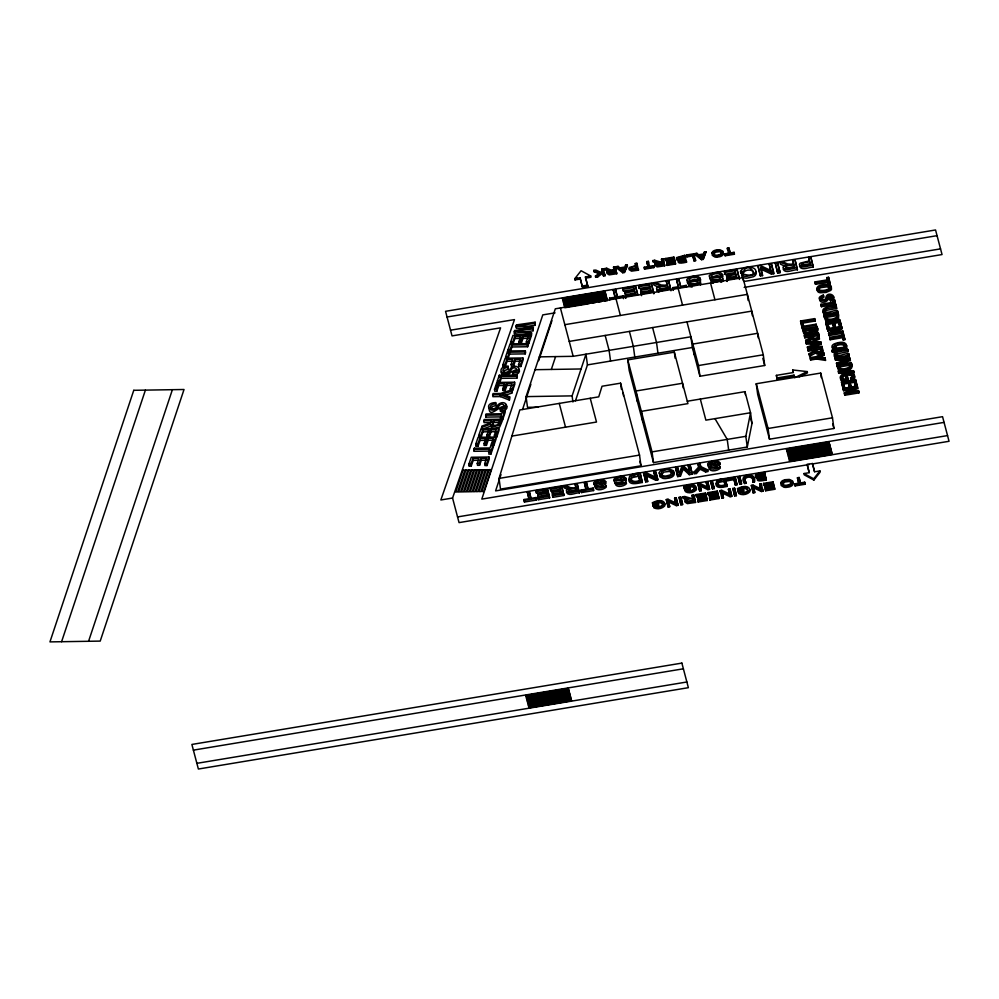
<?xml version="1.0" encoding="UTF-8"?>
<svg xmlns="http://www.w3.org/2000/svg" width="999" height="999" viewBox="0 0 999 999"><rect width="100%" height="100%" fill="white"/><g stroke="black" fill="none" stroke-linecap="round" stroke-linejoin="round"><path stroke-width="1.5" d="M845.229 347.128C843.943 342.919 836.375 344.817 833.94 347.352M593.831 484.353L595.654 486.188L604.133 486.488M744.58 483.528C737.312 473.901 757.105 470.866 754.495 481.893L752.821 482.167C755.082 472.365 739.722 474.687 746.253 483.254L744.58 483.528L743.693 478.459M801.985 266.533L803.096 265.01L809.977 263.636L809.739 261.813L805.344 262.55L802.359 263.449L801.997 265.172L804.058 265.759L810.514 264.772L809.739 261.813M500.986 372.152C503.996 381.68 512.2 368.643 517.132 370.055M628.746 479.32C628.571 486.188 638.598 483.041 642.357 482.467L640.172 473.389C623.126 472.19 627.509 487.325 642.132 480.831M715.921 483.841C715.784 489.485 724.038 486.913 727.135 486.426L725.336 478.958C711.3 477.972 714.909 490.434 726.947 485.089M721.69 254.445L721.166 252.435A4.008 1.973 -7.7 0 0 719.467 251.711L715.584 252.173L713.673 254.171M490.559 409.066L492.482 406.443L495.704 405.644L495.641 402.597C482.654 402.847 490.01 415.497 498.114 407.492C501.148 399.8 508.978 407.642 500.511 408.366L500.536 411.438C503.746 412.187 509.89 407.642 505.606 405.119M495.704 405.644L495.641 402.597M503.096 373.289L504.12 370.654L508.129 369.293L508.066 366.246C495.092 366.496 502.447 379.158 510.539 371.141C513.573 363.449 521.416 371.291 512.937 372.015L512.974 375.087C515.909 375.399 521.291 372.602 518.906 369.23M508.129 369.293L508.066 366.246M837.187 318.344L836.588 314.161L825.786 315.959L826.385 318.931M630.719 479.757L632.267 477.609L638.598 476.248L639.722 480.507M661.425 474.712L663.923 472.077L669.018 471.478A5.257 2.585 -7.7 0 1 671.253 472.415L671.94 473.551M782.667 484.19L784.727 482.03L788.923 481.53A4.333 2.135 -7.7 0 1 790.758 482.305L791.42 483.903M500.536 411.438L500.511 408.366M642.807 422.053L641.358 411.351L687.924 403.621L674.337 352.16L627.772 359.89L629.22 370.592L653.496 462.587L747.277 447.028L745.828 436.313L750.536 412.737L744.979 391.658L687.287 401.223M747.277 447.028L751.985 423.451L750.536 412.737L705.881 420.154L700.311 399.063M826.136 298.813L826.673 297.34M741.72 274.837L742.931 275.699A6.306 3.109 -7.7 0 0 746.678 276.361L753.046 274.95A6.931 3.409 -7.7 0 0 755.094 273.564C758.765 267.532 748.288 265.896 744.442 268.182A6.543 3.222 -7.7 0 0 741.795 269.58L740.546 271.516L740.783 273.326L743.106 273.239C746.603 258.117 763.598 279.658 743.868 274.226L741.72 274.837L741.97 276.661L743.181 277.51A6.306 3.109 -7.7 0 0 746.915 278.172L753.283 276.76A6.931 3.409 -7.7 0 0 755.344 275.374L756.268 273.664L755.681 271.303M743.106 273.239C744.705 269.43 752.235 268.694 753.895 272.802M819.63 298.651C818.843 304.595 829.282 302.547 828.658 297.19L830.681 296.678L832.379 297.939M499.05 478.409L519.805 409.952L598.726 396.853L602.035 386.238L620.566 383.166L639.535 455.094L640.983 465.796L500.499 489.11L499.05 478.409L639.535 455.094M685.938 488.186L685.764 486.85C695.878 480.444 697.302 494.218 686.6 489.785L685.152 490.234L688.261 491.396L694.63 489.947C695.217 485.601 688.973 486.55 686.538 487.862M500.986 474.6L495.591 490.884L942.556 416.683L949.05 441.283L812.337 463.973M522.539 409.503L530.869 384.34M538.698 360.664L551.935 320.716M61.588 641.708L145.404 390.122M88.574 641.283L172.39 389.685M538.249 407.155L527.509 407.33L526.061 396.615L555.319 308.803L742.931 277.66L763.286 354.782L764.722 365.484L699.937 376.248L692.344 347.49L690.896 336.775L573.176 356.318L539.298 356.868M551.323 369.443L555.594 356.606M572.927 401.998L572.102 395.879L585.988 354.195L587.437 364.897L575.461 400.836M468.918 464.098L471.266 457.255L489.011 457.005L489.273 458.916L487 465.559L484.902 465.584L484.652 463.673L486.501 458.254L481.068 458.329L479.333 463.399L479.582 465.309L477.51 465.347L477.247 463.436L478.983 458.354L472.939 458.441L471.016 464.073L471.278 465.984L469.18 466.009L468.918 464.098L471.016 464.073M473.963 449.388L474.375 448.164L490.022 447.952L491.058 444.93L493.156 444.905L493.406 446.815L490.921 454.083L488.823 454.12L489.61 449.163L473.963 449.388L474.213 451.298L488.449 451.098M488.149 440.297L493.581 440.222L493.319 438.311L487.887 438.386L488.149 440.297L486.413 445.367L484.328 445.392L486.063 440.322L485.814 438.411L479.77 438.486L480.032 440.397L478.096 446.041L476.011 446.066L475.749 444.155L478.084 437.3L496.753 437.062L499.013 430.419L498.763 428.509L481.019 428.758L478.671 435.601L478.933 437.512L481.019 437.487L482.954 431.855L482.692 429.945L488.736 429.857L488.986 431.768L482.954 431.855M481.68 429.483L481.943 426.049L490.184 423.239L491.645 420.591L483.766 420.704L484.028 422.614L491.908 422.502L491.645 420.591M483.766 420.704L484.19 419.493L501.923 419.243L502.185 421.153L499.675 427.097L493.943 428.534A4.458 2.198 -7.7 0 1 491.408 427.622L490.634 424.125L481.418 427.572M485.651 415.184L486.076 413.973L501.723 413.761L502.759 410.739L504.845 410.701L505.107 412.612L502.622 419.892L500.524 419.917L501.311 414.972L485.651 415.184L485.914 417.095L501.56 416.883M512.012 389.772L511.5 391.258L502.21 394.106L509.615 396.778L509.39 400.099L500.412 396.578L492.894 396.678L492.644 394.767L493.056 393.556L500.574 393.456L512.012 389.772L511.763 393.169L505.794 395.042M510.489 390.771L510.239 388.861L512.087 383.441L506.655 383.516L506.918 385.427L505.182 390.509L503.096 390.534L504.832 385.452L504.57 383.554L498.538 383.628L498.788 385.539L496.865 391.171L494.767 391.208L494.517 389.298L496.853 382.442L514.597 382.205L514.86 384.116L512.587 390.746L512.325 388.836L514.597 382.205M497.365 380.969L499.325 375.237L517.07 375L517.32 376.91L516.908 378.122L501.261 378.334L499.712 382.854L497.614 382.879L497.365 380.969L499.45 380.944L500.998 376.423L516.645 376.211L517.07 375M502.809 365.06L505.144 358.204L522.889 357.967L523.151 359.877L520.879 366.508L518.781 366.546L518.531 364.635L520.379 359.215L514.947 359.29L513.211 364.36L513.474 366.271L511.388 366.296L511.126 364.385L512.862 359.315L506.83 359.39L504.895 365.035L505.157 366.945L503.059 366.97L502.809 365.06L504.895 365.035M505.644 356.743L507.617 350.999L525.349 350.761L525.611 352.672L525.199 353.883L509.552 354.096L508.004 358.616L505.906 358.653L505.644 356.743L507.742 356.705L509.29 352.185L524.937 351.973L525.349 350.761M508.341 351.523L508.091 349.613L510.052 343.868L527.797 343.631L528.046 345.542L527.634 346.753L511.988 346.965L510.439 351.486L510.177 349.575L511.725 345.055L527.385 344.842L527.797 343.631M510.601 342.245L512.949 335.402L530.694 335.152L530.956 337.063L528.683 343.706L526.585 343.731L526.336 341.82L528.184 336.401L522.752 336.476L521.016 341.546L521.266 343.456L519.193 343.481L518.931 341.571L520.666 336.501L514.635 336.576L512.699 342.22L512.962 344.131L510.864 344.156L510.601 342.245L512.699 342.22M535.127 322.19L534.702 323.439L518.831 325.437L533.354 327.385L532.854 328.846L516.895 331.081L531.505 332.779L531.343 335.901L514.46 333.629L514.61 330.544L530.968 328.109L516.121 326.111L516.545 324.875L535.127 322.19L534.964 325.349L524.363 326.71M469.18 466.009L470.117 463.274M474.213 451.298L474.375 448.164M476.011 446.066L476.948 443.319M485.914 417.095L486.326 415.884M495.704 388.461L497.115 384.353M503.059 366.97L503.996 364.223M514.46 333.629L514.61 330.544M524.95 329.195L516.383 328.022L516.545 324.875M478.096 446.041L477.847 444.13L479.77 438.486M481.019 437.487L480.769 435.576L482.692 429.945M496.865 391.171L496.603 389.26L498.538 383.628M471.278 465.984L473.201 460.352L472.939 458.441M505.157 366.945L507.08 361.301L506.83 359.39M512.962 344.131L514.885 338.486L514.635 336.576M484.328 445.392L484.065 443.481L485.814 438.411M496.041 433.017L494.655 437.087L494.393 435.177L496.253 429.757L490.809 429.832L491.071 431.743L489.335 436.813L487.25 436.85L487 434.94L488.736 429.857M503.096 390.534L502.834 388.623L504.57 383.554M487.25 436.85L488.124 434.303M519.193 343.481L520.929 338.411L520.666 336.501M493.681 420.567L492.682 424.475C495.304 427.072 499.887 424.051 499.55 420.492L493.681 420.567L493.044 425.087M486.413 445.367L486.151 443.456L487.887 438.386M489.335 436.813L489.073 434.902L490.809 429.832M505.182 390.509L504.92 388.599L506.655 383.516M479.582 465.309L481.331 460.239L481.068 458.329M513.474 366.271L515.209 361.188L514.947 359.29M521.266 343.456L523.014 338.386L522.752 336.476M493.119 441.57L491.733 445.641L491.471 443.731L493.319 438.311M487 465.559L486.738 463.648L489.011 457.005M490.921 454.083L490.659 452.172L493.156 444.905M493.568 443.706L495.829 437.062L496.091 438.973L493.818 445.604L493.568 443.706L491.471 443.731M496.753 437.062L496.491 435.152L498.763 428.509M501.923 419.243L499.425 425.187L493.681 426.623A4.458 2.198 -7.7 0 1 491.146 425.711L490.634 424.125M502.622 419.892L502.36 417.982L504.845 410.701M509.39 400.099L509.615 396.778M520.879 366.508L520.616 364.598L522.889 357.967M528.683 343.706L528.421 341.795L530.694 335.152M531.343 335.901L531.505 332.779M523.676 332.192L533.104 330.756L533.354 327.385M809.265 464.485L459.053 522.614L452.559 498.026L514.485 319.593L450.537 330.207M740.783 273.326L741.458 271.978M682.991 467.407L680.194 474.513L680.419 476.148L677.697 476.598L675.511 467.532L677.459 467.207L679.108 473.426L681.905 466.471L683.728 466.158L689.834 471.765L688.161 465.422L690.109 465.097L692.295 474.175L689.248 474.687L683.216 469.043L682.991 467.407L689.023 473.051L689.248 474.687M683.216 469.043L680.419 476.148M625.599 265.11L624.775 267.033L619.892 267.844L618.081 266.358L616.321 266.646L616.495 267.894L622.764 272.764L624.425 272.49L627.409 266.084L627.235 264.835L625.599 265.11L625.774 266.346L627.409 266.084M704.37 252.035L703.533 253.958L698.663 254.77L696.852 253.284L695.092 253.571L695.254 254.82L701.523 259.69L703.196 259.415L706.006 251.76L704.37 252.035L704.532 253.271M624.487 267.72L623.301 270.779L620.541 268.381L624.487 267.72L624.662 268.968L620.704 269.618L622.34 270.991M703.259 254.645L702.072 257.705L699.3 255.307L703.259 254.645L703.421 255.894L699.475 256.543L699.3 255.307M678.084 257.842L683.491 256.194L684.015 258.142L679.582 258.778A1.798 0.887 -7.7 0 1 678.246 258.391L677.522 258.154M835.214 348.176L842.869 347.452A4.545 2.235 -7.7 0 0 845.017 345.629C844.255 341.134 832.005 343.194 834.24 347.702L834.814 346.665L836.225 346.653L835.426 349.687M836.051 348.976L836.225 346.653M624.425 272.49L627.235 264.835M703.196 259.415L706.006 251.76M489.123 407.355C488.586 420.329 500.974 403.708 504.945 406.68M659.827 473.563L659.927 476.76L662.924 478.396A7.13 3.509 -7.7 0 0 665.696 478.596L669.268 478.071A6.818 3.359 -7.7 0 0 671.778 477.11A7.043 3.459 -7.7 0 0 673.95 474.962A10.577 5.207 -7.7 0 0 674.038 473.226M815.234 351.248L816.395 352.297A3.521 1.736 -7.7 0 0 818.868 352.635L822.789 350.911L822.002 346.416L807.879 348.751L808.116 349.662L814.385 348.626L814.66 349.675L813.636 351.286L809.165 353.671L809.677 356.318L814.884 353.421L815.234 351.248L809.465 354.807L809.677 356.318M840.733 377.322L840.659 380.032L843.281 381.793L848.526 380.919L847.539 376.498L845.878 376.773L846.091 378.284M811.2 331.631L809.252 333.216A4.196 2.073 -7.7 0 1 806.218 333.591L803.87 332.667L802.659 328.983L803.77 333.703L806.43 335.102A4.196 2.073 -7.7 0 0 809.452 334.715L811.4 333.129L811.2 331.631C814.372 333.516 819.842 330.657 816.782 326.636L802.447 328.921L802.209 328.022M608.603 273.227L614.535 271.528L614.36 270.279L609.415 271.204L608.428 272.265A1.773 0.874 -7.7 0 0 609.577 272.877L614.86 272.153L614.36 270.279M656.58 265.259L662.499 263.561L662.337 262.312L657.392 263.249L656.393 264.298A1.773 0.874 -7.7 0 0 657.542 264.91L662.824 264.186L662.337 262.312M659.14 290.01L660.576 288.886L667.769 287.537L667.532 285.714C665.908 286.813 658.279 285.589 659.253 289.098L668.244 288.449L667.532 285.714M686.775 501.848L693.181 500.012L692.994 498.663C684.44 498.513 685.376 503.646 693.531 500.686L692.994 498.663M833.341 348.626L831.992 350.387L832.192 351.898L833.566 351.948L834.365 349.051L840.196 349.163L845.741 346.99A6.593 3.247 -7.7 0 0 846.64 345.617C845.678 340.359 837.562 342.42 834.053 343.993A6.181 3.047 -7.7 0 0 832.492 345.242A6.581 3.247 -7.7 0 0 832.005 346.154L833.541 350.137L832.217 347.664A6.581 3.247 -7.7 0 1 832.691 346.753M833.566 351.948L834.365 349.051M832.192 351.898L832.704 351.036M687.449 280.594L687.337 282.555L689.035 283.329L698.713 284.041M709.839 276.873L709.74 278.846L711.425 279.62L720.828 279.957M708.254 464.785L708.166 466.558L709.69 467.257L717.644 467.345M700.436 284.902L700.848 283.616L699.987 282.692M722.826 281.181L722.964 279.383M758.628 479.158L763.973 477.634L764.46 479.483L763.798 476.286C756.718 475.749 758.079 480.894 764.285 478.134M689.16 281.131L694.367 279.245L698.488 280.482L700.586 280.045C699.924 273.876 689.635 275.986 686.775 279.483L687.087 280.744C690.072 283.479 696.69 279.408 698.351 282.742L693.144 284.303L690.346 283.229L688.211 283.654L688.873 286.126L692.082 287.138M711.55 277.41L716.77 275.524L720.891 276.76L722.989 276.323C722.327 270.155 712.037 272.277 709.178 275.761L709.49 277.023C712.474 279.757 719.093 275.687 720.754 279.033L715.546 280.582L712.737 279.508L710.601 279.945L711.276 282.405L713.099 283.266M615.958 480.844L620.666 479.145L624.387 480.269L626.273 479.87C625.674 474.3 616.395 476.211 613.811 479.358L614.098 480.507C622.764 479.995 629.245 484.44 617.032 482.742L615.109 483.129C615.509 488.349 624.125 486.501 626.485 483.666L625.724 482.255M662.762 506.318L664.372 504.757A7.792 3.834 -7.7 0 0 664.772 503.409C662.961 498.701 655.769 500.899 652.472 502.709L653.259 506.331L658.591 505.444L658.216 503.371L654.52 503.983L654.22 502.847C664.323 496.441 665.759 510.227 655.057 505.794L653.596 506.243L653.783 507.579C656.842 509.802 662 508.741 664.56 506.093A7.792 3.834 -7.7 0 0 664.947 504.745L664.884 504.308M747.839 492.207L749.437 490.634A7.792 3.834 -7.7 0 0 749.837 489.285C748.026 484.59 740.833 486.775 737.537 488.586L738.323 492.207L743.656 491.321L743.293 489.248L739.585 489.872L739.285 488.723C749.4 482.33 750.823 496.103 740.122 491.67L738.673 492.12L738.848 493.469C741.92 495.679 747.065 494.63 749.625 491.983A7.792 3.834 -7.7 0 0 750.024 490.634L749.787 489.747M630.781 269.243L636.238 267.72L636.063 266.471C628.633 265.659 630.169 271.628 636.6 268.494L636.775 269.742M585.464 276.86L587.824 286.401L582.479 287.287L580.294 279.033L575.024 279.907L574.85 278.621L581.056 270.729L590.734 275.986L590.909 277.272L585.639 278.147L585.464 276.86L590.734 275.986M575.024 279.907L576.798 277.647M813.885 480.082L813.71 478.808L819.917 470.904L820.092 472.19L813.885 480.082L804.207 474.825L804.033 473.538L809.302 472.664L807.13 464.41L812.474 463.524L814.647 471.778L819.917 470.904M712.774 252.922L712.299 255.369L714.822 256.98A5.432 2.672 -7.7 0 0 716.932 257.143L719.655 256.731A5.195 2.56 -7.7 0 0 721.565 256.006A5.357 2.635 -7.7 0 0 723.226 254.37A8.054 3.971 -7.7 0 0 722.926 252.347M781.693 482.829L781.181 485.489L783.903 487.225A5.869 2.897 -7.7 0 0 786.188 487.4L789.135 486.963A5.607 2.76 -7.7 0 0 791.196 486.163A5.794 2.847 -7.7 0 0 792.981 484.403A8.704 4.283 -7.7 0 0 792.657 482.217L791.92 481.568M699.899 467.594L696.191 471.865L693.83 472.252L694.055 473.888L696.415 473.501L700.124 469.218L699.899 467.594L705.394 470.329L707.854 469.917L708.079 471.553L705.619 471.965L700.124 469.218M811.725 337.924L805.956 341.483L806.443 344.068L810.913 344.106L810.713 342.595L806.243 342.557L805.656 340.334L810.127 337.962L811.151 336.351L810.876 335.302L804.595 336.338L804.357 335.427L818.481 333.092L819.28 337.587L815.346 339.31A3.521 1.736 -7.7 0 1 812.886 338.973L811.725 337.924L813.086 340.484A3.521 1.736 -7.7 0 0 815.546 340.809L819.48 339.098L818.481 333.092M811.925 339.423L807.329 342.382M693.83 472.252L698.801 466.945L697.976 463.798L699.999 463.461L701.048 468.244L699.999 463.461M817.844 288.224L816.845 290.085L818.218 292.083A5.894 2.897 -7.7 0 0 820.241 292.757L826.086 292.445L830.631 290.459A6.581 3.247 -7.7 0 0 831.53 289.086L831.218 287.475A6.294 3.097 -7.7 0 0 830.681 286.913M678.558 260.976C676.323 264.698 685.401 262.437 686.525 262.188L686.363 260.939C685.326 261.975 674.675 262.799 679.045 259.378L676.748 258.816A3.459 1.711 -7.7 0 1 676.635 257.58L684.864 255.269L686.525 262.188M757.717 478.621C755.294 482.642 765.109 480.194 766.32 479.92L764.522 472.452L757.717 473.688L755.644 474.95A3.746 1.848 -7.7 0 0 755.768 476.286A3.746 1.848 -7.7 0 0 755.956 477.634L757.354 478.196M615.147 479.757L614.035 480.994L614.934 482.554L623.813 482.917M785.826 268.619L794.205 266.546L793.968 264.735C792.344 265.821 784.715 264.61 785.689 268.107L794.68 267.457L793.968 264.735M568.906 491.845L576.473 489.972L576.248 488.336C574.8 489.323 567.907 488.224 568.781 491.396L576.898 490.809L576.248 488.336M810.326 339.473L811.151 338.861M605.057 275.712L603.396 268.793L601.848 269.043L602.772 273.152L597.727 276.923L595.629 277.272L595.466 276.024L597.552 275.674L602.597 271.903L603.508 275.961L605.057 275.712L604.882 274.463L603.346 274.713M596.003 483.841L600.461 482.505L604.183 483.616L606.068 483.216C605.481 477.659 596.191 479.57 593.618 482.717L593.893 483.853C602.559 483.354 609.04 487.799 596.828 486.088L594.904 486.488C595.317 491.708 603.933 489.847 606.293 487.012L606.043 485.976M710.052 464.91L714.497 463.573L718.219 464.685L720.117 464.285C719.517 458.728 710.239 460.639 707.654 463.786L707.941 464.922C716.595 464.423 723.076 468.868 710.863 467.157L708.94 467.557C709.352 472.777 717.969 470.916 720.329 468.081L719.567 466.67M602.372 271.016L600.699 272.24L595.791 270.055L593.756 270.392L593.918 271.641L599.912 274.163L599.75 272.914L593.756 270.392M595.466 276.024L599.75 272.914M595.629 277.272L598.838 274.937M679.57 261.214L684.352 260.052L684.19 258.816L679.233 260.514L684.64 260.527L684.802 261.775M694.63 489.947L695.916 488.748A7.792 3.834 -7.7 0 0 696.315 487.4C694.505 482.704 687.312 484.89 684.015 486.713L684.802 490.322L690.134 489.435L689.772 487.375L686.063 487.987L685.764 486.85M490.896 426.036L483.017 429.071M835.576 353.196C828.87 360.701 848.338 356.855 849.2 356.144L848.763 353.721C845.666 352.572 837.224 358.404 835.564 353.421L838.074 351.798L847.814 350.137L848.026 351.648L836.488 353.971L836.25 356.306M684.203 488.049L685.339 487.425M828.583 333.117L838.723 327.672L827.634 329.508L827.397 328.646L841.52 326.298L841.77 327.222L831.63 332.679L842.719 330.831L842.956 331.705L828.82 334.053L828.583 333.117L829.033 335.564L843.156 333.216L842.719 330.831M833.104 333.504L841.97 328.733L841.52 326.298M823.638 352.61L816.195 356.618L810.214 357.605L810.651 360.027L816.633 359.028L825.499 360.414L825.024 357.854L817.819 356.88L823.925 353.721L823.638 352.61L824.138 355.232L820.229 357.292M857.517 386.925L847.377 392.37L858.478 390.534L858.903 392.907L844.779 395.254L844.33 392.819L854.482 387.362L843.381 389.21L843.144 388.336L857.279 385.989L857.729 388.436L848.85 393.194M758.428 478.246L758.241 476.898C753.521 480.594 765.034 479.707 766.146 478.583M663.086 505.944L657.916 507.367L653.596 506.243M748.151 491.82L742.994 493.244L738.673 492.12M799.088 376.948L807.429 372.877L807.267 371.591L794.742 377.709L794.055 375.137L777.072 377.959L777.247 379.245L794.23 376.423L794.055 375.137M720.916 282.367L722.065 281.805M692.707 491.358L693.406 491.033M661.163 507.355L661.862 507.03M746.927 492.919L745.354 493.518M654.994 503.858C657.442 502.772 662.662 501.523 663.224 505.294M827.796 296.391L828.583 296.079M801.335 264.485L802.372 264.073M814.872 351.186L814.585 350.137L808.316 351.173L807.679 348.014L821.066 342.857L820.803 341.883L805.981 341.596M821.066 342.857L821.265 344.368L807.879 349.525L807.404 346.978L811.475 345.467L810.713 342.595M841.72 371.166L838.348 369.942L836.775 364.16L850.161 359.016L849.899 358.029L835.077 357.742L835.539 360.214L840.009 360.252L839.809 358.753L835.326 358.703L835.077 357.742M850.161 359.016L850.361 360.514L836.975 365.671L836.5 363.124L840.571 361.613L839.809 358.753M813.124 346.441L816.845 345.08M853.571 375.149C856.468 376.685 854.133 380.282 851.46 380.319L850.574 378.072C860.201 372.103 835.289 372.889 843.78 379.233L846.415 378.796L845.878 376.773M850.786 379.583L851.697 379.245M850.574 378.072L851.26 378.821C856.393 378.521 854.969 372.09 850.386 372.877A8.741 4.308 -7.7 0 0 847.452 372.952C843.156 372.202 836.25 377.972 843.081 380.282L848.313 379.408M785.389 267.395L786.325 267.07M843.793 375.324L844.679 375.037M668.543 477.322L669.467 477.035M788.523 486.351L789.285 486.113M653.783 507.579L655.232 507.13L655.057 505.794M738.848 493.469L740.309 493.007L740.122 491.67M833.728 296.99L833.865 299.063L831.63 300.624L830.481 300.911L829.907 298.551C834.04 298.476 831.368 293.169 828.458 295.679C828.671 304.982 811.575 299.001 823.276 295.08L823.863 297.415L821.665 298.376L821.141 299.987M834.49 320.966L838.71 318.718L838.011 312.974L823.888 315.322L825.686 320.766L832.729 321.328M823.663 295.904C816.383 297.64 826.598 303.184 826.173 296.428C828.933 290.472 838.785 297.902 830.281 299.4L829.907 298.551M678.733 257.655L680.581 257.255M656.281 502.522L661.862 502.16M741.345 488.399L743.606 487.987M719.105 256.169L717.207 256.443A3.746 1.848 -7.7 0 1 715.259 256.194M688.211 283.654C691.233 286.763 697.864 285.464 700.586 282.43L700.611 281.805C697.989 278.109 690.946 282.929 688.91 279.308C691.158 277.272 695.928 276.361 698.251 278.671L700.349 278.221M710.601 279.945C713.636 283.042 720.254 281.743 722.989 278.721L723.001 278.084C720.391 274.388 713.336 279.221 711.313 275.599C713.561 273.564 718.331 272.652 720.641 274.95L722.739 274.513M594.904 486.488C597.639 489.285 603.608 488.111 606.068 485.377L604.532 483.703L595.516 482.917L598.988 481.019L605.856 481.58M615.109 483.129C617.832 485.926 623.813 484.752 626.273 482.03L624.737 480.344L615.721 479.557L619.193 477.659L626.048 478.234M708.94 467.557C711.675 470.354 717.657 469.18 720.104 466.446L718.568 464.772L709.565 463.986L713.024 462.087L719.892 462.649M837.637 344.305L838.661 344.118M633.566 476.198L634.865 475.949M719.904 481.268L720.966 481.056M608.129 271.328L604.957 269.805L604.795 268.556L606.73 268.244L610.789 270.005L614.185 269.63L613.523 267.108L615.072 266.858L616.733 273.763L609.153 274.862L606.98 273.476A2.91 1.436 -7.7 0 1 607.941 272.352M635.451 264.747L635.277 263.499L636.825 263.237L638.486 270.155L631.48 271.154L629.12 269.643A3.546 1.748 -7.7 0 1 629.782 268.619M646.79 261.588L648.276 267.832L646.79 261.588L648.339 261.326L649.825 267.582L653.658 266.945L653.846 267.607L644.592 269.143L644.417 268.469M656.106 263.361L652.934 261.838L652.759 260.602L654.707 260.277L660.376 261.963L662.162 261.663L661.5 259.141L663.036 258.891L664.71 265.809L657.13 266.908L654.944 265.509A2.91 1.436 -7.7 0 1 655.918 264.398M665.197 258.529L673.9 257.093L675.561 263.998L667.132 265.397L666.783 263.486L673.676 262.35L673.85 263.586L673.214 260.614L666.77 261.676L666.595 261.014L673.039 259.94L672.539 258.017L665.371 259.203L665.197 258.529L665.546 260.452L672.702 259.265L672.539 258.017M686.638 254.97L693.918 253.758L695.591 260.677L694.043 260.939L692.557 254.695L686.812 255.644L686.638 254.97L686.975 256.893L692.719 255.931M727.534 249.463L727.359 248.214L728.908 247.952L730.219 252.959L734.065 252.322L734.24 252.984L724.999 254.52L724.824 253.858L728.683 253.209L728.845 254.458L724.987 255.095L725.174 255.769L734.415 254.233L734.065 252.322M593.918 271.641L595.953 271.303M601.848 269.043L602.022 270.292L603.558 270.042L603.396 268.793M616.495 267.894L618.256 267.595L618.081 266.358M646.965 262.837L648.501 262.575L648.339 261.326M668.269 259.303L665.371 259.777L665.546 260.452M695.254 254.82L697.015 254.52L696.852 253.284M670.629 261.613L673.214 261.189M666.758 262.262L666.932 262.924L673.388 261.85M574.85 278.621L580.119 277.747L582.479 287.287M644.592 269.143L644.255 267.233L648.114 266.583M644.255 267.233L644.43 267.894L653.671 266.358L653.496 265.697L649.65 266.333L649.825 267.582M616.57 272.527L608.978 273.626L606.805 272.228A2.91 1.436 -7.7 0 1 607.779 271.116L609.715 270.442L604.795 268.556M616.321 266.646L622.589 271.528L624.263 271.241M664.535 264.56L656.955 265.659L654.782 264.26A2.91 1.436 -7.7 0 1 655.744 263.149L657.692 262.475L652.759 260.602M666.783 263.486L666.97 264.161L675.399 262.762M692.557 254.695L693.88 259.69L695.416 259.428L695.591 260.677M695.092 253.571L701.36 258.441L703.021 258.167M666.957 264.735L669.717 264.273M582.305 286.014L587.649 285.127M447.053 317.008L937.05 235.664M613.286 289.91L615.534 289.535L617.457 296.815L623.039 295.891L623.301 296.865L609.852 299.088L609.59 298.114L615.209 297.19L613.286 289.91L615.072 297.54M622.951 288.311L635.614 286.201L637.787 294.455L625.524 296.491L625.262 295.517L635.289 293.856L634.627 291.333L625.237 292.882L624.974 291.92L634.365 290.359L633.628 287.55L623.214 289.285L622.951 288.311L623.451 291.096L633.865 289.36L633.628 287.55M638.761 285.689L639.023 286.651L649.437 284.927L649.687 286.738L639.26 288.474L638.761 285.689L651.423 283.579L653.846 293.644L651.423 283.579M653.596 283.216L656.43 282.754L661.038 284.965L664.672 285.202L667.282 284.777L666.308 281.106L668.556 280.744L670.729 288.986C666.882 288.361 659.065 293.356 656.53 288.549A4.233 2.085 -7.7 0 1 657.941 286.925L660.764 285.951L653.596 283.216L653.846 285.027L658.453 287.237M676.51 279.42L678.758 279.046L680.669 286.326L686.263 285.389L686.525 286.363L673.064 288.599L672.814 287.625L678.421 286.688L676.51 279.42L678.284 287.05M724.375 271.466L724.637 272.44L735.052 270.717L735.301 272.527L724.874 274.263L724.375 271.466L737.037 269.368L739.46 279.433M757.979 265.896L760.276 265.509L770.903 270.517L769.193 264.036L771.34 263.674L773.526 271.928L773.763 273.738L771.465 274.113L760.838 269.118L762.549 275.599L760.401 275.961L757.979 265.896L760.401 275.961M775.286 263.024L777.522 262.65L779.707 270.891L779.944 272.715L777.709 273.089L775.286 263.024L777.709 273.089M784.889 266.258L780.281 264.048L780.044 262.238L782.866 261.763L787.487 263.973L791.108 264.223L793.718 263.786L792.744 260.127L794.992 259.752L797.414 269.817C793.568 269.181 785.751 274.188 783.216 269.38A4.233 2.085 -7.7 0 1 783.603 268.544M809.427 261.538L808.591 257.492L810.838 257.118L813.261 267.183C809.602 266.696 801.76 271.391 799.637 266.421A5.157 2.547 -7.7 0 1 799.762 265.921M640.796 289.298L641.046 290.259L650.436 288.699L650.674 290.522L641.296 292.07L641.033 291.109L640.796 289.298L650.174 287.737L649.437 284.927M726.41 275.087L726.66 276.049L736.051 274.488L736.288 276.298L726.91 277.859L726.41 275.087L735.788 273.526L735.052 270.717M730.669 276.224L726.648 276.898L726.91 277.859M624.974 291.92L625.486 294.705L634.865 293.144L634.627 291.333M641.583 295.679L641.071 292.894L651.098 291.233L650.436 288.699M726.935 280.494L727.197 281.468L726.685 278.684L736.713 277.023L736.051 274.488M653.596 291.833L641.333 293.868L641.071 292.894M739.223 277.622L726.947 279.658L726.685 278.684M760.152 274.138L762.312 273.788L762.549 275.599M762.312 273.788L760.601 267.307L771.216 272.302L773.526 271.928M777.459 271.266L779.707 270.891M797.165 267.994C793.318 267.37 785.501 272.377 782.966 267.57A4.233 2.085 -7.7 0 1 784.377 265.946L787.2 264.96L780.044 262.238M813.011 265.372C809.352 264.885 801.51 269.58 799.387 264.61A5.157 2.547 -7.7 0 1 800.336 263.124L809.477 260.851L808.591 257.492M589.185 303.696L564.835 307.742L564.597 306.805L607.205 299.737L607.442 300.662L604.407 301.174M592.232 303.184L595.267 302.685M598.314 302.185L601.361 301.673M555.069 312.849L542.782 314.897L481.805 499.113L944.067 422.377M743.968 281.493L940.534 248.863M744.168 287.412L942.045 254.558L935.551 229.97L445.554 311.313L452.035 335.901L500.586 327.847L440.846 499.975L452.559 498.026M826.922 277.56L828.596 277.285L830.231 284.24L828.571 284.515L827.759 280.731L815.309 282.804L815.072 281.893L827.522 279.832L826.922 277.56L827.135 279.071M564.835 324.687L747.339 294.38L748.176 300.499M815.271 283.404L815.509 284.315L827.971 282.242M827.759 280.731L828.358 283.004L830.032 282.729M569.243 341.408L751.76 311.114L752.384 315.696M832.829 299.95L834.502 299.675L836.138 306.631L834.477 306.905L832.829 299.95L833.641 303.721M833.878 304.633L821.415 306.705L821.178 305.794L820.978 304.283L833.428 302.21M820.978 304.283L821.215 305.195L833.666 303.122L834.477 306.905M834.265 305.394L835.938 305.12M836.188 306.069C815.946 305.682 820.604 318.182 837.612 311.463L837.811 312.974L837.374 310.552C834.277 309.403 825.836 315.234 824.175 310.252L826.685 308.629L836.425 306.968L836.188 306.069L836.625 308.479L825.811 310.452L824.412 312.312M802.447 321.616L803.546 326.498L801.885 326.785L800.549 320.979L814.672 318.631L815.109 321.054L802.659 323.127L802.447 321.616L814.909 319.543M825.998 317.47L836.787 315.672M800.549 320.979L801.673 325.274L803.346 325M825.723 322.265L839.847 319.93L841.158 324.887L841.358 326.398L839.697 326.673L838.411 321.116L834.09 321.828L835.301 327.135L833.641 327.41L832.429 322.103L827.622 322.902L828.945 328.621L827.272 328.908L825.723 322.265L827.272 328.908M802.447 328.921L801.997 326.511L816.133 324.163L816.57 326.586L816.133 324.163M816.37 325.075L802.247 327.41L801.997 326.511M825.923 323.776L838.636 321.666M827.834 324.413L832.642 323.614M834.29 323.339L838.623 322.615M587.437 364.897L692.344 347.49M809.415 328.808L804.557 329.608C803.733 334.365 812.387 332.954 809.415 328.808L810.039 331.905M811.088 328.534L815.359 327.822C818.094 331.631 810.376 332.817 811.088 328.534L811.862 332.03M832.429 322.103L833.441 325.899L835.089 325.624L835.301 327.135M838.411 321.116L839.485 325.162L841.158 324.887M809.627 330.319L804.769 331.119L805.444 333.441M811.288 330.045L815.559 329.333L816.033 331.343M827.072 327.397L828.733 327.123L828.945 328.621M827.397 328.646L827.834 331.019L836.163 329.645M812.487 335.027L817.157 334.253C820.616 338.786 811.525 340.06 812.487 335.027L813.211 338.486M804.357 335.427L804.807 337.849L811.076 336.813L811.413 338.374M812.699 336.538L817.369 335.764L817.944 337.937M844.854 339.672L843.418 334.228L841.757 334.503L841.558 332.992L843.218 332.717L844.854 339.672L843.193 339.947L842.394 336.163L829.932 338.236L829.694 337.325L842.145 335.252L842.357 336.763M829.694 337.325L829.894 338.836L834.053 338.149M829.894 338.836L830.132 339.747L842.594 337.674M842.394 336.163L842.994 338.436L844.654 338.162M686.962 321.865L698.488 365.534L763.286 354.782M816.008 348.351L820.679 347.577C824.125 352.123 815.034 353.384 816.008 348.351L816.208 349.862L820.878 349.088L821.453 351.261M847.814 350.137L847.577 349.238C827.334 348.851 831.992 361.351 849 354.633L848.763 353.721M825.299 358.916L816.433 357.517L810.451 358.516L810.214 357.605M851.086 362.55L836.962 364.897C836.7 373.339 855.356 370.379 851.086 362.55C854.52 367.944 849.287 371.316 844.28 371.104M776.56 376.648L776.385 375.362L793.368 372.54L792.694 369.98L807.267 371.591M838.873 365.522L849.662 363.736L850.062 366.396C847.377 368.806 839.41 370.866 838.873 365.522L839.46 368.494M839.073 367.033L849.862 365.247L850.361 367.395M756.243 383.753L820.679 373.064L832.479 417.794L833.928 428.496L769.505 439.198L757.692 394.455L756.243 383.753L768.056 428.496L769.505 439.198M511.875 436.088L596.503 422.04L590.234 398.264M854.17 380.806L855.444 386.376L854.17 380.806L849.837 381.518L851.048 386.838L849.387 387.113L848.188 381.805L843.381 382.592L844.692 388.324L843.019 388.599L841.47 381.968L855.594 379.62L857.729 388.436M841.67 383.479L844.492 383.004M843.381 382.592L843.581 384.103L848.388 383.304L849.387 387.113M849.837 381.518L850.049 383.029L854.37 382.317M849.187 385.602L850.848 385.327M841.47 381.968L842.819 387.088L844.492 386.813M855.231 384.865L856.905 384.59M843.356 389.847L843.581 390.721L851.91 389.335M844.33 392.819L844.58 393.743L858.703 391.396M768.056 428.496L832.479 417.794M627.772 359.89L652.047 451.885L745.828 436.313M527.335 492.12L529.358 491.783L531.093 498.351L536.126 497.514L536.363 498.389L524.225 500.399L524 499.525L529.058 498.688L527.335 492.12L528.933 499.013M536.051 490.671L547.464 488.786L549.65 497.852L538.586 499.687L538.136 497.177L547.177 495.679L546.578 493.406L538.111 494.805L537.874 493.931L546.341 492.532L545.679 489.997L536.276 491.558L536.051 490.671L536.5 493.194L545.891 491.633L545.679 489.997M550.312 488.311L550.536 489.185L559.939 487.624L560.152 489.26L550.761 490.821L550.312 488.311L561.725 486.413L563.911 495.492L552.847 497.327L552.622 496.453M569.055 490.022L563.911 487.724L563.686 486.088L566.233 485.664L570.404 487.662L573.676 487.874L576.023 487.487L575.149 484.19L577.185 483.853L579.358 492.919C575.899 492.357 568.843 496.865 566.558 492.532A3.809 1.873 -7.7 0 1 566.908 491.783M584.353 482.654L586.376 482.317L588.111 488.886L593.144 488.049L593.606 490.559L581.468 492.569L581.018 490.059L586.088 489.223L584.353 482.654L585.963 489.547M645.941 474.1L647.702 481.58L645.754 481.905L643.568 472.827L645.654 472.477L655.232 476.998L653.696 471.153L655.631 470.829L657.817 479.907L655.744 480.244L646.153 475.736L645.941 474.1L655.519 478.608L657.592 478.271M638.373 474.612C626.835 473.651 629.82 484.952 639.872 480.294L638.373 474.612L638.598 476.248M543.406 491.133L547.689 490.422L547.464 488.786M675.724 469.168L677.684 468.843L678.671 472.577M552.135 491.57L552.372 492.445L560.839 491.033L561.051 492.669L552.584 494.068L552.135 491.57L560.601 490.159L559.939 487.624M537.874 493.931L538.324 496.441L546.79 495.042L546.578 493.406M552.847 497.327L552.397 494.817L561.438 493.306L560.839 491.033M538.136 497.177L538.361 498.064L549.438 496.216M563.686 493.856L552.622 495.691L552.397 494.817M579.145 491.283C575.674 490.721 568.618 495.229 566.333 490.896A3.809 1.873 -7.7 0 1 567.607 489.435L570.154 488.548L563.686 486.088M581.018 490.059L581.256 490.934L593.381 488.923M643.568 472.827L645.541 480.269L647.477 479.945M675.511 467.532L677.472 474.962L680.194 474.513M689.023 473.051L692.07 472.539M581.243 491.695L585.039 491.071M524 499.525L524.45 502.035L536.588 500.024L536.126 497.514M457.542 516.92L947.551 435.589M709.365 487.999L707.654 488.286L699.775 484.577L701.223 490.734L699.625 490.996L697.826 483.528L699.537 483.241L707.429 486.963L706.156 482.142L707.754 481.88L709.552 489.348L707.841 489.635L699.949 485.926L699.537 483.241M710.676 481.393L712.337 481.118L713.96 487.237L714.135 488.586L712.474 488.861L710.676 481.393L712.474 488.861M727.322 478.633L735.189 477.322L736.987 484.79L735.326 485.077L733.716 478.321L727.509 479.358L727.322 478.633L727.697 480.694L733.89 479.67M738.061 476.848L739.722 476.573L741.345 482.692L741.52 484.04L739.859 484.315L738.061 476.848L739.859 484.315M723.863 479.957C714.36 479.17 716.807 488.486 725.087 484.64L723.863 479.957L724.962 484.815M763.049 473.451L758.278 474.35L757.379 475.824A1.936 0.962 -7.7 0 0 758.815 476.248L763.611 475.561L763.049 473.451L763.236 474.8L758.453 475.699L757.567 477.172M710.851 482.742L712.524 482.467L712.337 481.118M762.312 474.2L764.71 473.801L766.32 479.92M724.038 481.306L718.818 482.43L717.644 484.852M684.015 486.713L684.615 488.986L689.959 488.086L689.772 487.375M686.251 489.335L688.711 488.923M760.876 477.385L763.785 476.91M697.826 483.528L699.45 489.647L701.048 489.385M712.287 487.512L713.96 487.237M733.716 478.321L735.139 483.728L736.8 483.454M739.672 482.967L741.345 482.692M744.405 482.192L746.066 481.905M752.647 480.819L754.307 480.544M722.627 486.426L725.274 485.989M666.283 499.525L667.894 505.656L669.492 505.382L669.68 506.73L668.081 506.993L666.283 499.525L667.994 499.25L675.873 502.959L674.612 498.151L676.211 497.877L678.009 505.357L676.298 505.631L668.406 501.923L667.994 499.25M679.133 497.402L680.794 497.115L682.404 503.246L682.592 504.595L680.931 504.87L679.133 497.402L680.931 504.87M687.075 500.049L682.841 498.151L682.654 496.815L684.752 496.466L690.883 498.289L692.806 497.964L692.095 495.242L693.756 494.967L695.554 502.435L687.374 503.621L685.014 502.11A3.134 1.548 -7.7 0 1 685.626 501.198M704.745 497.452L704.57 496.103L697.589 497.265L697.789 497.977L704.757 496.828L704.932 498.164L697.964 499.325L697.777 498.601L704.745 497.452L704.195 495.367L696.465 496.653L696.091 494.58L705.494 493.019L707.292 500.487L698.176 501.998L697.989 501.273M712.299 496.191L716.483 495.504L715.933 493.419L708.204 494.705L707.829 492.632L717.232 491.071L719.03 498.538L709.914 500.049L709.727 499.325M720.242 491.945L720.067 490.596L721.778 490.322L729.657 494.03L728.396 489.223L729.994 488.948L731.78 496.428L730.082 496.703L722.19 492.994L721.778 490.322M732.904 488.474L734.577 488.186L736.188 494.318L736.375 495.666L734.702 495.941L732.904 488.474L734.702 495.941M753.296 486.463L754.745 492.607L753.146 492.882L751.348 485.402L753.059 485.127L760.951 488.836L759.677 484.028L761.275 483.766L763.074 491.233L761.363 491.508L753.483 487.799L753.296 486.463L761.176 490.172L762.886 489.885L763.074 491.233M763.561 483.379L772.964 481.818L774.762 489.285L765.646 490.796L765.284 488.736L772.714 487.5L772.227 485.626L765.259 486.775L765.072 486.063L772.04 484.902L771.49 482.817L763.748 484.103L763.561 483.379L763.935 485.452L771.665 484.165L771.49 482.817M797.452 477.759L799.063 484.503L797.452 477.759L799.113 477.472L800.549 482.879L804.694 482.192L805.069 484.253L795.079 485.914L794.892 485.189M696.091 494.58L696.278 495.304L704.008 494.018L704.57 496.103M707.829 492.632L708.016 493.356L715.746 492.07L716.67 496.216L709.702 497.377L709.515 496.653M674.612 498.151L674.787 499.488L676.385 499.225L678.009 505.357M759.677 484.028L759.864 485.377L761.463 485.102L761.275 483.766M767.769 484.053L763.748 484.727L763.935 485.452M797.627 479.095L799.3 478.821L800.374 482.879M709.702 497.377L709.327 495.317L716.295 494.155M652.472 502.709L653.071 504.982L658.403 504.095M737.537 488.586L738.149 490.859L743.481 489.972M654.695 505.332L657.167 504.92M739.772 491.208L743.468 490.596L743.656 491.321M768.031 486.95L765.246 487.412L765.434 488.124L772.402 486.963L772.227 485.626M698.176 501.998L697.801 499.937L705.244 498.701L704.757 496.828M709.914 500.049L709.54 497.989L716.982 496.753L716.495 494.88L709.527 496.028L709.327 495.317M795.079 485.914L794.704 483.853L798.875 483.154M669.68 506.73L668.231 500.574L676.111 504.295L677.821 504.008M680.744 503.521L682.404 503.246M695.379 501.086L687.187 502.272L684.839 500.774A3.134 1.548 -7.7 0 1 685.888 499.562L687.974 498.838L682.654 496.815M707.105 499.138L698.001 500.661L697.801 499.937M718.843 497.19L709.74 498.713L709.54 497.989M723.276 496.466L721.678 496.728L721.865 498.076L723.463 497.802L722.015 491.645L729.894 495.367L731.605 495.079M734.527 494.592L736.188 494.318M751.348 485.402L752.971 491.533L754.57 491.271M765.284 488.736L765.471 489.46L774.575 487.949M804.882 482.917L794.904 484.565L794.704 483.853M193.381 750.137L683.391 668.793M196.865 763.336L686.875 681.992M689.16 486.226L694.093 486.313M829.657 314.335L823.95 314.148L822.676 311.775M660.539 263.212L658.928 263.286M612.574 271.166L610.963 271.253M633.791 270.242L631.268 270.254M507.879 367.382C497.115 368.881 506.63 377.048 510.327 368.556C517.682 361.588 524.288 372.839 512.712 373.176M495.442 403.733C484.677 405.232 494.205 413.399 497.889 404.907C505.244 397.939 511.863 409.19 500.274 409.528M681.393 262.312L679.807 262.213M760.788 480.069L759.065 479.957M740.546 271.516L742.856 271.416M838.735 373.314L838.361 371.116L853.483 370.691L853.87 372.864L838.735 373.314L838.561 372.627M853.67 371.366L838.536 371.803L838.361 371.116M535.027 369.705L581.068 368.968M526.061 396.615L572.102 395.879M514.885 338.486L520.929 338.411M523.014 338.386L528.446 338.311M518.931 341.571L521.016 341.546M526.336 341.82L528.421 341.795M508.091 349.613L510.177 349.575M507.08 361.301L513.124 361.226M515.209 361.188L520.641 361.126L520.379 359.215M511.126 364.385L513.211 364.36M518.531 364.635L520.616 364.598M498.788 385.539L504.832 385.452M506.918 385.427L512.35 385.352M502.834 388.623L504.92 388.599M510.239 388.861L512.325 388.836M494.517 389.298L496.603 389.26M492.644 394.767L500.162 394.667L509.128 398.189M500.262 418.007L502.36 417.982M493.943 422.477L499.812 422.402L499.55 420.492M491.071 431.743L496.503 431.668M487 434.94L489.073 434.902M494.393 435.177L496.491 435.152M478.671 435.601L480.769 435.576M480.032 440.397L486.063 440.322M484.065 443.481L486.151 443.456M475.749 444.155L477.847 444.13M488.573 452.21L490.659 452.172M473.201 460.352L479.245 460.264M481.331 460.239L485.402 460.177M477.247 463.436L479.333 463.399M484.652 463.673L486.738 463.648M835.014 348.176L836.425 348.164M812.312 342.607L819.442 342.595L812.924 344.942L812.312 342.607L812.512 344.118L815.409 344.168M841.395 358.753L848.538 358.741L842.02 361.089L841.395 358.753L841.608 360.264L844.505 360.314M809.153 343.156L815.084 343.269M831.992 350.387L833.366 350.437M679.22 260.627L676.922 260.052A3.459 1.711 -7.7 0 1 676.81 258.816M758.241 476.898L755.768 476.286M818.231 353.147L818.88 353.184M514.21 331.718L531.093 333.991M834.565 350.562L840.396 350.674L845.941 348.501A6.593 3.247 -7.7 0 0 846.84 347.128L846.665 345.741M746.927 488.036L747.614 488.186M720.666 251.124L721.79 251.486M844.217 344.143L844.904 344.355M658.803 292.27L656.78 290.372A4.233 2.085 -7.7 0 1 656.892 289.947M700.836 466.608L707.854 469.917M811.4 333.129C815.783 335.439 819.967 330.969 816.782 326.636M694.705 486.525L696.503 488.748A7.792 3.834 -7.7 0 1 696.103 490.097C693.543 492.744 688.398 493.806 685.326 491.583L685.152 490.234M804.033 473.538L813.71 478.808M845.491 344.63L846.378 345.329M663.673 502.797L664.722 503.871M672.664 471.516L673.563 472.302M701.098 257.917L702.235 258.953M752.672 476.898L754.495 481.893M815.446 352.759L816.595 353.808A3.521 1.736 -7.7 0 0 819.068 354.146L823.001 352.422L822.002 346.416M700.124 279.295L700.586 280.045M719.692 463.623L720.117 464.285M625.849 479.195L626.273 479.87M714.972 418.643L727.222 439.41L728.671 450.112M713.748 254.708L714.035 255.332M829.919 288.411L827.234 286.813L821.141 287.587A4.858 2.385 -7.7 0 0 818.98 288.836L818.506 290.297M853.308 377.085C851.011 373.813 842.731 374.775 841.995 378.983M847.739 378.009L848.526 380.919M837.374 310.552L837.612 311.463M838.011 312.974C842.282 320.804 823.626 323.763 823.888 315.322M853.87 372.864L853.483 370.691M830.231 284.24L828.596 277.285M836.138 306.631L834.502 299.675M836.388 307.58L836.625 308.479M841.358 326.398L839.847 319.93M841.732 327.809L841.97 328.733M842.931 332.342L843.156 333.216M848.026 351.648L847.577 349.238M848.963 355.232L849.2 356.144M850.361 360.514L849.899 358.029M857.105 386.101L855.594 379.62M858.903 392.907L858.478 390.534M836.588 314.161L836.987 316.833C834.29 319.243 826.335 321.291 825.786 315.959M841.558 332.992L842.145 335.252M834.09 321.828L835.089 325.624M850.049 383.029L851.048 386.838M813.261 267.183L810.838 257.118M827.622 322.902L828.733 327.123M843.581 384.103L844.692 388.324M836.5 363.124L836.775 364.16M828.783 334.628L829.033 335.564M815.109 321.054L814.672 318.631M821.265 344.368L820.803 341.883M823.838 354.121L824.138 355.232M825.499 360.414L825.024 357.854M797.414 269.817L794.992 259.752M793.631 264.373L792.744 260.127M832.741 424.026L833.928 428.496M802.659 323.127L803.546 326.498M807.404 346.978L807.679 348.014M809.165 353.671L809.465 354.807M806.443 344.068L805.656 340.334M810.414 359.116L810.651 360.027M779.944 272.715L777.522 262.65M773.763 273.738L771.34 263.674M770.803 271.029L769.193 264.036M814.46 471.678L812.474 463.524M809.115 472.577L807.13 464.41M776.385 375.362L777.247 379.245M805.069 484.253L804.694 482.192M762.836 358.329L764.722 365.484M734.24 253.571L734.415 254.233M739.098 278.059L737.037 269.368M730.069 252.959L728.908 247.952M727.359 248.214L728.845 254.458M774.762 489.285L772.964 481.818M750.798 418.931L751.985 423.451M710.539 283.042L714.947 299.762M759.864 485.377L760.813 488.986M752.821 482.167C754.757 474.25 740.546 476.473 746.253 483.254M753.483 487.799L754.745 492.607M684.19 258.816L684.64 260.527M741.52 484.04L739.722 476.573M736.987 484.79L735.189 477.322M675.561 263.998L673.9 257.093M736.375 495.666L734.577 488.186M680.531 286.676L678.758 279.046M673.214 260.614L673.676 262.35M678.146 288.411L682.554 305.145M727.497 479.982L727.697 480.694M731.78 496.428L729.994 488.948M729.52 494.168L728.396 489.223M727.135 486.426L725.336 478.958M664.71 265.809L663.036 258.891M670.978 290.796L668.556 280.744M722.19 492.994L723.463 497.802M667.195 285.364L666.308 281.106M720.067 490.596L721.865 498.076M719.03 498.538L717.232 491.071M712.849 483.691L714.135 488.586M709.552 489.348L707.754 481.88M707.292 487.1L706.156 482.142M698.751 467.532L697.976 463.798M707.292 500.487L705.494 493.019M699.949 485.926L701.223 490.734M692.295 474.175L690.109 465.097M652.584 327.572L656.53 342.482L657.966 353.196M635.277 263.499L635.888 265.809L629.607 267.37A3.546 1.748 -7.7 0 0 628.958 268.394L631.318 269.917L638.324 268.906L638.486 270.155M636.063 266.471L636.6 268.494M689.385 470.866L688.161 465.422M639.01 287.5L639.26 288.474M695.554 502.435L693.756 494.967M689.947 488.723L690.134 489.435M635.864 288.024L637.674 294.892M682.592 504.595L680.794 497.115M623.201 290.122L623.451 291.096M623.551 298.676L623.039 295.891M616.733 273.763L615.072 266.858M674.787 499.488L675.736 503.096M629.407 331.418L633.341 346.341L634.79 357.043M617.32 297.178L615.534 289.535M615.983 298.738L620.391 315.459M655.856 472.465L657.817 479.907M602.022 270.292L602.534 272.265M602.772 273.152L603.508 275.961M655.069 477.172L653.696 471.153M658.591 505.444L658.216 503.371M646.153 475.736L647.702 481.58M639.81 461.351L640.983 465.796M605.169 335.439L609.103 350.362L610.551 361.064M642.357 482.467L640.172 473.389M585.639 278.147L587.824 286.401M560.414 307.954L573.176 356.318M593.606 490.559L593.144 488.049M587.986 489.21L586.376 482.317M559.265 403.409L565.534 427.172M579.358 492.919L577.185 483.853M575.961 488.024L575.149 484.19M563.911 495.492L561.725 486.413M552.36 493.206L552.584 494.068M548.076 491.908L549.65 497.852M536.263 492.307L536.5 493.194M536.351 499.15L536.588 500.024M530.619 497.365L529.358 491.783M849.662 363.736L849.862 365.247M851.26 378.821L851.46 380.319M843.218 332.717L843.418 334.228M842.994 338.436L843.193 339.947M848.188 381.805L848.388 383.304M839.485 325.162L839.697 326.673M843.78 379.233L843.993 380.744M843.081 380.282L843.281 381.793M844.58 393.743L844.779 395.254M843.144 388.336L843.581 390.721M842.819 387.088L843.019 388.599M828.358 283.004L828.571 284.515M830.281 299.4L830.481 300.911M833.441 325.899L833.641 327.41M835.326 358.703L835.539 360.214M829.932 338.236L830.132 339.747M823.276 295.08L823.488 296.578M827.634 329.508L827.834 331.019M821.215 305.195L821.415 306.705M815.072 281.893L815.509 284.315M820.679 347.577L820.878 349.088M817.157 334.253L817.369 335.764M815.359 327.822L815.559 329.333M820.679 373.064L821.29 377.647M816.433 357.517L816.633 359.028M814.385 348.626L814.585 350.137M810.876 335.302L811.076 336.813M808.116 349.662L808.316 351.173M804.595 336.338L804.807 337.849M801.673 325.274L801.885 326.785M792.694 369.98L792.869 371.266M799.113 477.472L799.3 478.821M771.216 272.302L771.465 274.113M758.241 337.899L757.617 333.316L692.819 344.068L694.268 354.77M742.931 277.66L743.343 280.719M764.522 472.452L764.71 473.801M763.798 476.286L763.973 477.634M765.072 486.063L765.434 488.124M765.471 489.46L765.646 490.796M761.176 490.172L761.363 491.508M744.979 391.658L745.391 394.717M724.824 253.858L725.174 255.769M724.637 272.44L724.874 274.263M753.059 485.127L753.246 486.476M752.971 491.533L753.146 492.882M720.641 274.95L720.891 276.76M743.293 489.248L743.468 490.596M712.737 279.508L712.986 281.318M739.285 488.723L739.46 490.072C741.97 488.686 747.589 487.212 748.301 491.171M738.149 490.859L738.323 492.207M735.139 483.728L735.326 485.077M701.36 258.441L701.523 259.69M729.894 495.367L730.082 496.703M698.251 278.671L698.488 280.482M693.918 253.758L694.093 255.007M693.88 259.69L694.043 260.939M718.006 463.049L718.219 464.685M686.812 255.644L686.975 256.893M684.864 255.269L685.027 256.518M698.488 365.534L699.937 376.248M715.746 492.07L715.933 493.419M683.491 256.194L683.666 257.442L679.245 258.266L678.259 259.353M686.263 285.389L686.513 287.2M705.394 470.329L705.619 471.965M707.654 488.286L707.841 489.635M708.016 493.356L708.204 494.705M704.008 494.018L704.195 495.367M673.064 288.599L673.314 290.409L672.814 287.625M699.45 489.647L699.625 490.996M696.191 471.865L696.415 473.501M666.595 261.014L666.932 262.924M666.97 264.161L667.132 265.397M683.166 387.849L682.542 383.266L635.988 390.996L637.437 401.698M697.589 497.265L697.964 499.325M696.278 495.304L696.465 496.653M674.337 352.16L675.162 358.266M661.5 259.141L661.663 260.389M692.095 495.242L692.282 496.59M683.728 466.158L683.953 467.794M686.6 489.785L686.788 491.133M654.707 260.277L654.869 261.526M684.615 488.986L684.802 490.322M653.496 265.697L653.846 267.607M677.459 467.207L677.684 468.843M677.472 474.962L677.697 476.598M676.211 497.877L676.385 499.225M676.111 504.295L676.298 505.631M641.046 290.259L641.296 292.07M636.825 263.237L636.987 264.485M667.894 505.656L668.081 506.993M652.047 451.885L653.496 462.587M655.519 478.608L655.744 480.244M654.22 502.847L654.395 504.195M622.589 271.528L622.764 272.764M625.237 292.882L625.486 294.705M625.524 296.491L625.774 298.301L625.262 295.517M653.071 504.982L653.259 506.331M645.541 480.269L645.754 481.905M613.523 267.108L613.698 268.356M606.73 268.244L606.905 269.48M623.101 392.807L623.513 395.866M609.59 298.114L609.84 299.937M620.566 383.166L621.39 389.273M597.552 275.674L597.727 276.923M624.163 478.633L624.387 480.269M617.032 482.742L617.245 484.378M580.119 277.747L580.294 279.033M603.958 481.98L604.183 483.616M581.256 490.934L581.468 492.569M534.702 323.439L534.964 325.349M532.854 328.846L533.104 330.756M550.536 489.185L550.761 490.821M527.385 344.842L527.634 346.753M524.937 351.973L525.199 353.883M516.121 326.111L516.383 328.022M538.111 494.805L538.324 496.441M538.361 498.064L538.586 499.687M516.645 376.211L516.908 378.122M511.725 345.055L511.988 346.965M509.29 352.185L509.552 354.096M507.617 350.999L507.867 352.909M507.742 356.705L508.004 358.616M511.5 391.258L511.763 393.169M524.225 500.399L524.45 502.035M500.998 376.423L501.261 378.334M499.325 375.237L499.575 377.147M499.45 380.944L499.712 382.854M502.759 410.739L503.009 412.649M500.162 394.667L500.412 396.578M489.61 449.163L489.872 451.073M486.501 458.254L486.763 460.164M828.908 286.101A6.494 3.197 -7.7 0 1 829.907 286.451M714.847 251.673A5.844 2.885 -7.7 0 1 716.221 251.261M784.652 481.243A6.319 3.109 -7.7 0 1 785.414 481.043M829.719 286.9L829.707 287.587A4.545 2.235 -7.7 0 1 827.559 289.41C825.311 290.522 817.045 291.758 818.78 287.325A4.858 2.385 -7.7 0 1 820.941 286.076L827.035 285.302L829.719 286.9M659.153 472.989L660.102 475.561L662.699 476.76A7.13 3.509 -7.7 0 0 665.484 476.973L669.055 476.436A6.818 3.359 -7.7 0 0 672.527 474.825A7.043 3.459 -7.7 0 0 673.738 473.326A10.577 5.207 -7.7 0 0 673.338 470.666L668.568 468.843L661.912 470.129A6.381 3.147 -7.7 0 0 660.014 471.416L659.153 472.989M711.95 252.872L712.674 254.832L714.66 255.744A5.432 2.672 -7.7 0 0 716.77 255.894L719.492 255.494A5.195 2.56 -7.7 0 0 722.14 254.27A5.357 2.635 -7.7 0 0 723.064 253.122A8.054 3.971 -7.7 0 0 722.764 251.099L719.829 249.762L716.046 250.012A5.844 2.885 -7.7 0 0 714.048 250.687A4.87 2.398 -7.7 0 0 712.599 251.673L711.95 252.872M780.793 482.779L781.593 484.902L783.728 485.889A5.869 2.897 -7.7 0 0 786.013 486.051L788.948 485.614A5.607 2.76 -7.7 0 0 791.807 484.29A5.794 2.847 -7.7 0 0 792.806 483.054A8.704 4.283 -7.7 0 0 792.482 480.869L789.322 479.433L785.226 479.695A6.319 3.109 -7.7 0 0 783.066 480.432A5.257 2.585 -7.7 0 0 781.505 481.493L780.793 482.779M831.38 287.113L831.33 287.575A6.581 3.247 -7.7 0 1 830.419 288.948L825.886 290.934L820.042 291.246A5.894 2.897 -7.7 0 1 818.019 290.584C814.61 288.611 818.631 285.102 821.178 284.99A9.765 4.808 -7.7 0 1 826.148 284.303A6.494 3.197 -7.7 0 1 828.708 284.59A6.294 3.097 -7.7 0 1 831.018 285.964L831.38 287.113M671.827 472.714L670.079 475.024L665.834 476.061A4.92 2.423 -7.7 0 1 662.337 475.249C658.641 471.503 665.734 468.918 668.793 469.842A5.257 2.585 -7.7 0 1 671.028 470.779L671.827 472.714M721.603 252.66L720.267 254.42L717.032 255.207A3.746 1.848 -7.7 0 1 714.372 254.583C711.563 251.736 716.97 249.762 719.292 250.462A4.008 1.973 -7.7 0 1 721.003 251.186L721.603 252.66M791.233 482.554L789.784 484.453L786.3 485.302A4.046 1.998 -7.7 0 1 783.428 484.64C780.381 481.555 786.225 479.433 788.735 480.194A4.333 2.135 -7.7 0 1 790.584 480.969L791.233 482.554M462.987 470.104L455.744 491.983L457.642 491.945L464.885 470.079L462.987 470.104M465.896 470.054L458.653 491.933L460.551 491.908L467.794 470.029L465.896 470.054M468.806 470.005L461.563 491.883L463.461 491.858L470.704 469.98L468.806 470.005M471.715 469.967L464.473 491.833L466.371 491.808L473.613 469.93L471.715 469.967M474.625 469.917L467.382 491.795L469.28 491.758L476.523 469.88L474.625 469.917M477.534 469.867L470.292 491.745L472.19 491.708L479.433 469.83L477.534 469.867M480.444 469.817L473.201 491.695L475.099 491.658L482.342 469.78L480.444 469.817M483.354 469.767L476.111 491.645L478.009 491.608L485.252 469.742L483.354 469.767M486.263 469.717L479.033 491.595L480.919 491.57L488.161 469.692L486.263 469.717M489.185 469.667L481.943 491.545L483.828 491.52L491.071 469.642L489.185 469.667M133.766 390.309L49.95 641.895L100.212 641.096L184.028 389.498L133.766 390.309M604.944 291.196L562.337 298.264L562.587 299.2L605.194 292.12L604.944 291.196M605.319 292.62L562.712 299.688L562.961 300.624L605.569 293.544L605.319 292.62M605.694 294.043L563.086 301.111L563.336 302.048L605.943 294.967L605.694 294.043M606.081 295.467L563.461 302.535L563.711 303.471L606.318 296.391L606.081 295.467M606.455 296.89L563.848 303.958L564.085 304.895L606.693 297.814L606.455 296.89M606.83 298.314L564.223 305.382L564.46 306.318L607.067 299.238L606.83 298.314M829.008 442.008L786.4 449.075L786.65 450L829.257 442.932L829.008 442.008M829.382 443.431L786.775 450.499L787.025 451.423L829.632 444.355L829.382 443.431M829.757 444.855L787.15 451.923L787.399 452.847L830.007 445.779L829.757 444.855M830.144 446.278L787.524 453.346L787.774 454.27L830.381 447.202L830.144 446.278M830.519 447.702L787.911 454.77L788.149 455.694L830.756 448.626L830.519 447.702M830.893 449.125L788.286 456.193L788.523 457.117L831.131 450.049L830.893 449.125M831.268 450.549L788.661 457.617L788.898 458.541L831.505 451.473L831.268 450.549M831.643 451.973L789.035 459.041L789.272 459.965L831.88 452.897L831.643 451.973M832.017 453.396L789.41 460.464L789.647 461.388L832.267 454.32L832.017 453.396M681.88 663.099L191.883 744.442L198.376 769.03L688.373 687.687L681.88 663.099M568.331 688.411L525.724 695.491L525.973 696.415L568.581 689.347L568.331 688.411M568.706 689.834L526.098 696.915L526.348 697.839L568.955 690.771L568.706 689.834M569.08 691.258L526.473 698.338L526.723 699.263L569.33 692.195L569.08 691.258M569.467 692.682L526.848 699.762L527.097 700.686L569.705 693.618L569.467 692.682M569.842 694.105L527.222 701.186L527.472 702.11L570.079 695.042L569.842 694.105M570.217 695.529L527.609 702.609L527.847 703.533L570.454 696.465L570.217 695.529M570.591 696.952L527.984 704.033L528.221 704.957L570.829 697.889L570.591 696.952M570.966 698.376L528.359 705.456L528.596 706.38L571.203 699.312L570.966 698.376M571.341 699.799L528.733 706.88L528.971 707.804L571.578 700.736L571.341 699.799"/></g></svg>
